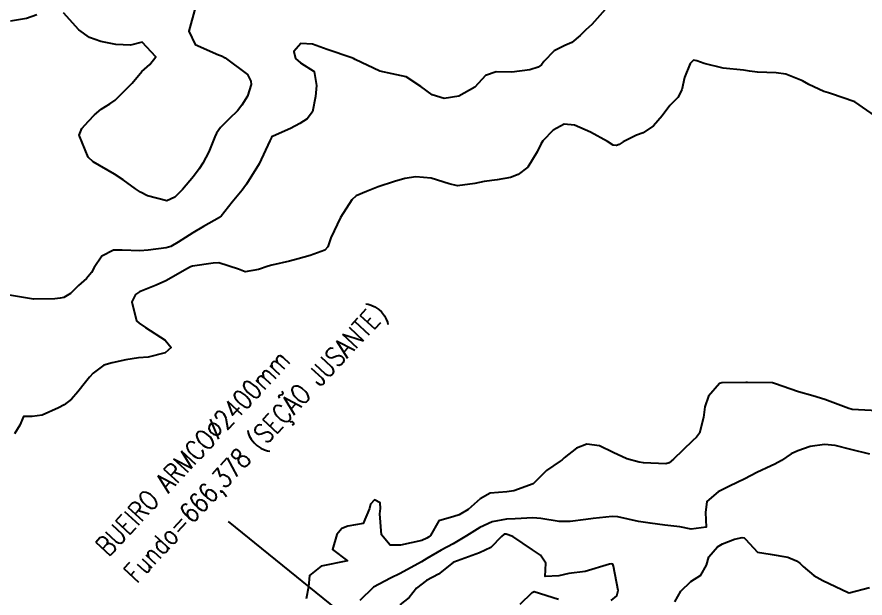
# Model space of a CAD drawing. Header units: metres. Extents: x 298520 to 308411, y 7433745 to 7450750.
# Drawn here: x 300684.1 to 300748.3, y 7446988.2 to 7447032.2 of the extents above; entities that cross this region are included whole.
import ezdxf

# ---------------------------------------------------------------- set-up
doc = ezdxf.new("R2010")
doc.units = ezdxf.units.M
doc.header["$LTSCALE"] = 10
doc.linetypes.add('CONTINUO', pattern=[0])
for name, color, linetype in [('Curvas de Nivel 1m', 11, 'Continuous'), ('Curvas de Nivel 5m', 15, 'Continuous'), ('TEXTO', 45, 'Continuous')]:
    doc.layers.add(name, color=color, linetype=linetype)
doc.styles.add('ROMANS', font='romans', dxfattribs={"height": 0.2})

msp = doc.modelspace()

# ---------------------------------------------------------------- linework, layer by layer
at = {"layer": 'Curvas de Nivel 1m', "flags": 128}
for points, elevation in [([(300697.661, 7447032.988), (300697.142, 7447031.158), (300697.628, 7447030.127), (300699.391, 7447029.358), (300699.615, 7447029.268), (300699.904, 7447029.127), (300701.601, 7447027.875), (300701.846, 7447027.356), (300701.876, 7447027.106), (300701.584, 7447026.215), (300701.161, 7447025.531), (300700.827, 7447025.117), (300700.193, 7447024.494), (300699.554, 7447023.84), (300699.252, 7447023.428), (300699.117, 7447023.134), (300698.663, 7447022.007), (300698.21, 7447021.143), (300697.944, 7447020.721), (300697.513, 7447020.139), (300696.675, 7447019.162), (300696.091, 7447018.574), (300695.49, 7447018.297), (300694.028, 7447018.662), (300693.499, 7447018.942), (300693.106, 7447019.206), (300692.184, 7447019.894), (300691.514, 7447020.307), (300689.902, 7447021.246), (300689.526, 7447021.592), (300688.846, 7447023.257), (300689.044, 7447023.762), (300689.559, 7447024.316), (300690.011, 7447024.801), (300690.517, 7447025.241), (300691.171, 7447025.64), (300691.58, 7447025.926), (300692.865, 7447027.211), (300693.602, 7447028.103), (300694.188, 7447028.613), (300694.661, 7447029.19), (300693.629, 7447030.303), (300692.742, 7447030.093), (300691.626, 7447030.124), (300690.499, 7447030.368), (300689.634, 7447030.661), (300688.83, 7447031.258), (300687.656, 7447032.534)], 672), ([(300728.669, 7447032.785), (300727.651, 7447031.64), (300727.212, 7447031.239), (300726.776, 7447030.809), (300726.156, 7447030.294), (300725.631, 7447030.048), (300724.8, 7447029.653), (300724.023, 7447028.836), (300723.845, 7447028.603), (300723.609, 7447028.431), (300722.974, 7447028.217), (300721.605, 7447028.036), (300720.423, 7447028.063), (300719.602, 7447027.799), (300718.795, 7447026.902), (300717.586, 7447026.22), (300716.471, 7447026.044), (300715.587, 7447026.315), (300714.711, 7447026.949), (300713.6, 7447027.676), (300712.55, 7447027.923), (300711.604, 7447028.11), (300709.737, 7447029.009), (300709.614, 7447029.083), (300709.494, 7447029.132), (300707.624, 7447029.747), (300706.518, 7447030.158), (300705.63, 7447030.199), (300705.091, 7447029.595), (300705.231, 7447029.064), (300705.61, 7447028.736), (300706.643, 7447028.084), (300706.807, 7447027.042), (300706.734, 7447026.193), (300706.521, 7447025.046), (300706.111, 7447024.506), (300705.559, 7447024.159), (300704.85, 7447023.77), (300703.545, 7447023.201), (300703.468, 7447023.158), (300703.407, 7447023.082), (300703.284, 7447022.828), (300702.486, 7447021.096), (300701.507, 7447019.545), (300701.326, 7447019.29), (300701.195, 7447019.113), (300700.421, 7447018.189), (300699.59, 7447017.129), (300699.528, 7447017.073), (300699.472, 7447017.034), (300698.258, 7447016.349), (300697.46, 7447015.869), (300696.348, 7447015.167), (300695.789, 7447014.833), (300695.446, 7447014.721), (300694.075, 7447014.563), (300693.442, 7447014.5), (300692.107, 7447014.556), (300691.443, 7447014.544), (300690.566, 7447014.109), (300689.988, 7447013.244), (300689.792, 7447012.873), (300689.415, 7447012.412), (300688.789, 7447011.876), (300688.188, 7447011.262), (300687.694, 7447010.973), (300687.399, 7447010.921), (300686.996, 7447010.874), (300685.398, 7447010.843), (300683.573, 7447011.146)], 671), ([(300685.654, 7447032.374), (300684.856, 7447032.103), (300683.649, 7447031.915)], 672), ([(300749.301, 7447002.38), (300747.366, 7447002.495), (300747.302, 7447002.505), (300747.118, 7447002.562), (300745.313, 7447003.238), (300744.399, 7447003.511), (300743.321, 7447003.814), (300741.499, 7447004.46), (300741.331, 7447004.498), (300739.445, 7447004.535), (300739.331, 7447004.537), (300737.501, 7447004.506), (300737.33, 7447004.453), (300736.499, 7447003.504), (300736.228, 7447002.691), (300736.112, 7447001.874), (300735.814, 7447000.695), (300735.582, 7447000.395), (300735.277, 7447000.119), (300733.848, 7446998.721), (300733.529, 7446998.456), (300733.257, 7446998.36), (300731.568, 7446998.437), (300731.259, 7446998.493), (300730.306, 7446998.76), (300729.268, 7446999.233), (300728.232, 7446999.745), (300727.273, 7446999.847), (300726.511, 7446999.567), (300725.578, 7446998.817), (300725.405, 7446998.674), (300725.259, 7446998.583), (300724.226, 7446997.858), (300723.233, 7446996.85), (300721.756, 7446996.336), (300721.227, 7446996.253), (300719.961, 7446996.147), (300719.221, 7446995.717), (300718.305, 7446994.904), (300717.611, 7446994.51), (300717.205, 7446994.387), (300716.068, 7446994.063), (300715.45, 7446992.937), (300715.309, 7446992.812), (300715.181, 7446992.743), (300714.802, 7446992.569), (300713.175, 7446992.198), (300712.401, 7446992.198), (300711.732, 7446992.982), (300711.614, 7446994.577), (300711.661, 7446994.983), (300711.641, 7446995.408), (300711.219, 7446995.637), (300710.897, 7446995.312), (300710.82, 7446994.994), (300710.349, 7446993.845), (300709.192, 7446993.641), (300708.734, 7446993.472), (300708.345, 7446993.023), (300708.018, 7446991.874), (300709.163, 7446991.01), (300707.159, 7446990.606), (300706.289, 7446989.911), (300706.205, 7446989.049), (300706.03, 7446988.15)], 669), ([(300748.705, 7446999.102), (300747.266, 7446999.462), (300746.094, 7446999.748), (300745.272, 7446999.843), (300744.194, 7446999.671), (300743.264, 7446999.35), (300742.751, 7446999.125), (300742.018, 7446998.622), (300741.526, 7446998.351), (300741.249, 7446998.227), (300740.165, 7446997.72), (300739.239, 7446997.227), (300738.095, 7446996.667), (300737.229, 7446996.257), (300736.382, 7446995.527), (300736.263, 7446994.69), (300736.315, 7446993.57), (300735.194, 7446993.42), (300734.325, 7446993.584), (300733.198, 7446993.728), (300732.071, 7446993.871), (300731.202, 7446994.003), (300729.625, 7446994.347), (300729.207, 7446994.386), (300727.757, 7446994.239), (300727.203, 7446994.153), (300726.014, 7446993.999), (300725.2, 7446993.991), (300723.809, 7446994.236), (300723.204, 7446994.281), (300721.862, 7446994.204), (300721.203, 7446994.188), (300720.107, 7446993.973), (300719.193, 7446993.548), (300718.78, 7446993.305), (300718.179, 7446992.905), (300717.177, 7446992.311), (300716.268, 7446991.833), (300715.165, 7446991.188), (300714.778, 7446990.946), (300713.154, 7446990.053), (300712.417, 7446989.711), (300711.143, 7446989.019), (300711.126, 7446989.008), (300711.108, 7446988.99), (300710.109, 7446988.02)], 668), ([(300729.131, 7446988.009), (300729.546, 7446988.357), (300729.664, 7446988.765), (300729.312, 7446990.618), (300729.245, 7446990.769), (300729.163, 7446990.806), (300728.996, 7446990.773), (300727.157, 7446990.211), (300725.91, 7446990.058), (300725.154, 7446989.892), (300724.14, 7446989.823), (300724.192, 7446990.835), (300723.783, 7446991.455), (300723.173, 7446991.857), (300721.674, 7446992.865), (300721.186, 7446993.052), (300721.023, 7446993.034), (300720.812, 7446992.874), (300720.02, 7446992.036), (300719.17, 7446991.617), (300717.21, 7446990.919), (300717.163, 7446990.883), (300716.064, 7446990.021), (300715.149, 7446989.539), (300714.38, 7446988.951), (300713.837, 7446988.255), (300713.124, 7446987.688)], 667), ([(300733.94, 7446987.909), (300734.405, 7446988.711), (300735.15, 7446989.457), (300735.917, 7446989.931), (300736.348, 7446990.688), (300736.532, 7446991.324), (300737.177, 7446992.087), (300737.55, 7446992.306), (300738.475, 7446992.667), (300739.055, 7446992.791), (300739.184, 7446992.765), (300739.296, 7446992.658), (300740.214, 7446991.685), (300741.172, 7446991.519), (300742.498, 7446991.288), (300743.167, 7446991.01), (300743.404, 7446990.845), (300743.666, 7446990.602), (300744.474, 7446989.909), (300745.153, 7446989.542), (300747.079, 7446988.625), (300747.143, 7446988.606), (300748.681, 7446989.011)], 668), ([(300722.247, 7446987.738), (300723.139, 7446988.617), (300723.3, 7446988.688), (300725.132, 7446988.113)], 667)]:
    msp.add_lwpolyline(points, dxfattribs=dict(at, elevation=elevation))
at = {"layer": 'Curvas de Nivel 5m', "elevation": 670, "flags": 128}
msp.add_lwpolyline([(300749.395, 7447024.533), (300747.581, 7447025.784), (300745.738, 7447026.432), (300745.591, 7447026.471), (300745.237, 7447026.585), (300744.099, 7447027.104), (300743.601, 7447027.386), (300742.346, 7447027.882), (300741.607, 7447028.001), (300740.206, 7447028.044), (300739.608, 7447028.121), (300739.143, 7447028.192), (300737.61, 7447028.346), (300736.171, 7447028.694), (300735.616, 7447028.907), (300735.371, 7447028.948), (300735.11, 7447028.705), (300734.685, 7447027.626), (300734.481, 7447026.711), (300734.17, 7447026.131), (300733.581, 7447025.523), (300732.977, 7447024.729), (300732.338, 7447023.962), (300731.553, 7447023.454), (300731.037, 7447023.269), (300730.042, 7447022.765), (300729.744, 7447022.565), (300729.54, 7447022.477), (300729.286, 7447022.519), (300728.843, 7447022.78), (300727.553, 7447023.498), (300726.343, 7447024.03), (300725.562, 7447024.103), (300724.729, 7447023.655), (300723.964, 7447022.836), (300723.8, 7447022.578), (300723.535, 7447022.009), (300722.827, 7447020.85), (300722.096, 7447020.28), (300721.511, 7447020.062), (300720.505, 7447019.883), (300719.506, 7447019.752), (300718.794, 7447019.61), (300717.501, 7447019.44), (300716.859, 7447019.57), (300715.509, 7447020.018), (300714.339, 7447020.123), (300713.508, 7447019.99), (300712.719, 7447019.757), (300711.498, 7447019.354), (300711.235, 7447019.254), (300710.601, 7447018.999), (300709.825, 7447018.672), (300709.487, 7447018.376), (300708.627, 7447017.023), (300707.91, 7447015.486), (300707.751, 7447015.036), (300707.671, 7447014.816), (300707.446, 7447014.551), (300706.336, 7447014.155), (300705.436, 7447013.909), (300704.768, 7447013.732), (300703.428, 7447013.423), (300703.16, 7447013.351), (300702.425, 7447013.095), (300701.421, 7447012.909), (300700.915, 7447013.115), (300699.43, 7447013.586), (300699.004, 7447013.56), (300697.426, 7447013.336), (300697.286, 7447013.291), (300697.047, 7447013.156), (300695.414, 7447012.241), (300694.691, 7447011.907), (300693.405, 7447011.391), (300693.125, 7447011.204), (300692.832, 7447010.644), (300693.202, 7447009.203), (300693.38, 7447009.021), (300693.87, 7447008.701), (300695.361, 7447007.738), (300695.817, 7447007.173), (300695.349, 7447006.771), (300694.079, 7447006.459), (300693.345, 7447006.404), (300692.371, 7447006.242), (300691.341, 7447006.024), (300690.725, 7447005.85), (300689.913, 7447005.244), (300689.642, 7447004.934), (300689.322, 7447004.546), (300688.745, 7447003.822), (300688.272, 7447003.26), (300687.719, 7447002.846), (300687.296, 7447002.614), (300686.047, 7447002.045), (300685.289, 7447001.95), (300684.644, 7447001.955), (300684.359, 7447001.309), (300683.951, 7447000.639)], dxfattribs=at)
at = {"layer": 'TEXTO', "linetype": 'CONTINUO'}
msp.add_polyline3d([(300748.733, 7446954.621, 0), (300700.164, 7446993.999, 0)], dxfattribs=at)

# ---------------------------------------------------------------- texts
at = {"layer": 'TEXTO', "style": 'ROMANS', "width": 0.8}
for s, p in [('Fundo=666,378 (SEÇÃO JUSANTE)', (300693.197, 7446989.259, 669)), ('BUEIRO ARMCOØ2400mm', (300691.066, 7446991.264, 669))]:
    msp.add_text(s, height=1.5, rotation=47, dxfattribs=at).set_placement(p)

doc.saveas('drawing.dxf')
